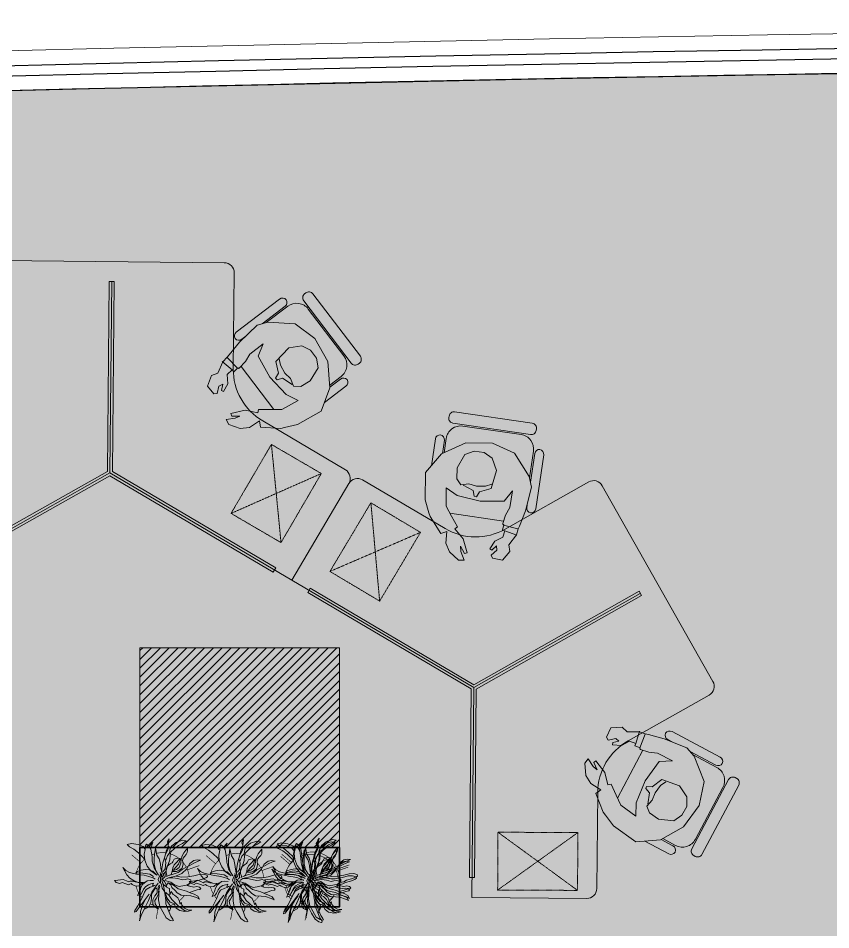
# Model space of a CAD drawing. Header units: millimetres. Extents: x 263321 to 2483465, y 33647 to 614421.
# Drawn here: x 2382788 to 2386855, y 423271 to 427832 of the extents above; entities that cross this region are included whole.
import ezdxf

# ---------------------------------------------------------------- set-up
doc = ezdxf.new("R2010")
doc.units = ezdxf.units.MM
doc.linetypes.add('HIDDEN2', pattern=[0.1875, 0.125, -0.0625])
for name, color, linetype, lineweight in [('A-INDOOR PLANTS', 84, 'Continuous', 5), ('A-PLAN-COLUMN', 3, 'Continuous', 0), ('A-PLAN-RCC-HATCH', 8, 'Continuous', 13), ('A-PLAN-THIN', 251, 'Continuous', 15), ('AI-FURN', 7, 'Continuous', 20), ('FURNITURE', 30, 'Continuous', 5), ('FURNIURE', 33, 'Continuous', 35), ('TOA-FL-CPT-1', 8, 'Continuous', 5)]:
    doc.layers.add(name, color=color, linetype=linetype, lineweight=lineweight)
doc.layers.add('A-PLAN -GLASS FRAME', color=4, linetype='Continuous')
doc.layers.add('FLOORING TOA', color=7, linetype='Continuous')

# ---------------------------------------------------------------- blocks, each defined once
blk = doc.blocks.new('PLANT_10')
at = {"layer": 'A-INDOOR PLANTS', "linetype": 'ByBlock', "lineweight": -2}
for p, q in [((13669.84, 7934.37), (13670.24, 7933.69)), ((13670, 7933.37), (13669.84, 7934.37)), ((13664.3, 7933.64), (13665.55, 7933.86)), ((13665.52, 7932.8), (13664.3, 7933.64)), ((13666.85, 7932.15), (13665.52, 7932.8)), ((13665.55, 7933.86), (13667.57, 7933.17)), ((13668.06, 7931.25), (13666.85, 7932.15)), ((13667.57, 7933.17), (13668.91, 7932.09)), ((13668.91, 7932.09), (13669.44, 7931.17)), ((13669.92, 7931.93), (13670.2, 7930.88)), ((13670.17, 7931.75), (13670, 7933.37)), ((13670.38, 7933.32), (13670.09, 7932.38)), ((13670.71, 7930.64), (13670.17, 7931.75)), ((13670.24, 7933.69), (13670.38, 7933.32)), ((13675.61, 7931.79), (13675.07, 7933.15)), ((13675.07, 7933.15), (13675.52, 7932.79)), ((13675.52, 7932.79), (13676.24, 7931.75)), ((13675.74, 7931.48), (13675.61, 7931.79)), ((13676.35, 7932.06), (13675.7, 7930.98)), ((13677.08, 7932.65), (13676.35, 7932.06)), ((13677.47, 7932.1), (13677.08, 7932.65)), ((13677.51, 7930.91), (13677.47, 7932.1)), ((13677.63, 7931.1), (13678.23, 7931.81)), ((13678.23, 7931.81), (13679.84, 7932.55)), ((13679.84, 7932.55), (13681.95, 7932.8)), ((13682.61, 7931.75), (13681.13, 7930.96)), ((13681.95, 7932.8), (13683.34, 7932.46)), ((13683.34, 7932.46), (13682.61, 7931.75)), ((13663.89, 7930.62), (13663.94, 7931.25)), ((13663.98, 7929.88), (13663.89, 7930.62)), ((13663.94, 7931.25), (13664.46, 7930.64)), ((13664.31, 7929.26), (13663.98, 7929.88)), ((13664.83, 7928.65), (13664.31, 7929.26)), ((13664.46, 7930.64), (13665.11, 7929.79)), ((13665.28, 7928.1), (13664.83, 7928.65)), ((13665.11, 7929.79), (13665.57, 7928.86)), ((13665.57, 7928.86), (13665.92, 7927.75)), ((13669.22, 7930.1), (13668.06, 7931.25)), ((13669.5, 7929.11), (13669.22, 7930.1)), ((13669.44, 7931.17), (13669.67, 7929.74)), ((13669.61, 7927.61), (13669.5, 7929.11)), ((13669.67, 7929.74), (13670.38, 7928.94)), ((13670.2, 7930.88), (13670.87, 7929.52)), ((13670.38, 7928.94), (13670.87, 7927.46)), ((13671.34, 7928.22), (13670.71, 7930.64)), ((13673.75, 7929.11), (13672.98, 7927.9)), ((13674.25, 7931.31), (13673.75, 7929.11)), ((13674.5, 7929.32), (13674.25, 7931.31)), ((13674.66, 7928.01), (13674.5, 7929.32)), ((13675.33, 7928.59), (13675.25, 7927.09)), ((13675.7, 7930.98), (13675.33, 7928.59)), ((13677.81, 7929.36), (13677.51, 7930.91)), ((13677.68, 7927.48), (13677.81, 7929.36)), ((13679.73, 7929.85), (13678.15, 7928.3)), ((13681.13, 7930.96), (13679.73, 7929.85)), ((13660.8, 7927.59), (13659.68, 7927.43)), ((13659.68, 7927.43), (13660.5, 7927.14)), ((13660.5, 7927.14), (13661.89, 7926.5)), ((13661.87, 7927.37), (13660.8, 7927.59)), ((13663.15, 7926.41), (13661.87, 7927.37)), ((13661.89, 7926.5), (13663.36, 7925.67)), ((13664.14, 7924.69), (13663.15, 7926.41)), ((13665.49, 7927.36), (13665.28, 7928.1)), ((13665.34, 7926.29), (13665.49, 7927.36)), ((13665.63, 7924.92), (13665.34, 7926.29)), ((13665.92, 7927.75), (13666.08, 7926.44)), ((13666.08, 7926.44), (13666.56, 7925.08)), ((13666.78, 7926.15), (13666.1, 7928.13)), ((13666.41, 7927.95), (13667.1, 7928.09)), ((13666.55, 7927.7), (13666.41, 7927.95)), ((13667.52, 7926.61), (13666.55, 7927.7)), ((13667.75, 7925.11), (13666.78, 7926.15)), ((13667.1, 7928.09), (13668.23, 7927.82)), ((13668.16, 7925.94), (13667.52, 7926.61)), ((13668.63, 7925.01), (13668.16, 7925.94)), ((13668.23, 7927.82), (13668.63, 7926.95)), ((13668.63, 7926.95), (13668.89, 7926.59)), ((13668.89, 7926.59), (13669.47, 7926.23)), ((13669.47, 7926.23), (13670.42, 7925.51)), ((13670.3, 7925.56), (13669.61, 7927.61)), ((13670.91, 7923.83), (13670.3, 7925.56)), ((13671.22, 7927.97), (13670.89, 7926.71)), ((13670.89, 7926.71), (13671.08, 7924.65)), ((13671.83, 7926.61), (13671.34, 7928.22)), ((13672.14, 7924.62), (13671.83, 7926.61)), ((13672.59, 7926.26), (13672.45, 7924.82)), ((13672.98, 7927.9), (13672.59, 7926.26)), ((13674.15, 7924.18), (13674.66, 7926.07)), ((13674.66, 7926.07), (13674.66, 7928.01)), ((13675.25, 7927.09), (13674.69, 7924.95)), ((13675.72, 7924.04), (13676.86, 7925.51)), ((13676.86, 7925.51), (13677.68, 7927.48)), ((13678.15, 7928.3), (13677.74, 7927.54)), ((13657.58, 7922.61), (13657.47, 7922.11)), ((13658.75, 7922.96), (13657.58, 7922.61)), ((13660.13, 7922.88), (13658.75, 7922.96)), ((13661.89, 7922.37), (13660.13, 7922.88)), ((13663.93, 7925.43), (13665.64, 7924.49)), ((13665.68, 7923.17), (13664.14, 7924.69)), ((13666.59, 7924.2), (13665.63, 7924.92)), ((13665.64, 7924.49), (13666.92, 7923.46)), ((13667.77, 7922.3), (13665.68, 7923.17)), ((13666.56, 7925.08), (13667.46, 7924.48)), ((13667.48, 7923.79), (13666.59, 7924.2)), ((13666.92, 7923.46), (13668.56, 7922.95)), ((13667.46, 7924.48), (13668.78, 7924.02)), ((13668.73, 7923.83), (13667.48, 7923.79)), ((13668.46, 7924.26), (13667.75, 7925.11)), ((13668.56, 7922.95), (13670.21, 7922.37)), ((13668.78, 7924.21), (13668.63, 7925.01)), ((13669.19, 7922.84), (13668.78, 7924.21)), ((13670.21, 7922.37), (13669.19, 7922.84)), ((13670.42, 7925.51), (13670.77, 7924.58)), ((13670.8, 7923.45), (13670.51, 7922.57)), ((13670.77, 7924.58), (13670.8, 7923.45)), ((13671.43, 7923.29), (13670.91, 7923.83)), ((13671.08, 7924.65), (13671.73, 7923.79)), ((13671.13, 7922.84), (13671.09, 7922.15)), ((13671.18, 7923.34), (13671.13, 7922.84)), ((13671.62, 7923.1), (13671.18, 7923.34)), ((13671.64, 7922.67), (13671.62, 7923.1)), ((13672.22, 7921.87), (13671.64, 7922.67)), ((13672.06, 7923.18), (13672.14, 7924.62)), ((13672.41, 7921.94), (13672.06, 7923.18)), ((13672.45, 7924.82), (13672.17, 7923.5)), ((13672.39, 7922.69), (13672.67, 7923.45)), ((13672.6, 7921.76), (13672.39, 7922.69)), ((13672.5, 7923.07), (13672.96, 7922.33)), ((13674.69, 7924.95), (13673.26, 7922.65)), ((13673.26, 7922.65), (13674.15, 7924.18)), ((13673.83, 7922.61), (13675.72, 7924.04)), ((13675.1, 7923.9), (13673.83, 7922.61)), ((13674.9, 7922.2), (13676.06, 7922.99)), ((13676.27, 7924.31), (13675.1, 7923.9)), ((13676.06, 7922.99), (13678.3, 7923.31)), ((13677.52, 7924.47), (13676.27, 7924.31)), ((13677.83, 7922.6), (13676.34, 7922.25)), ((13678.84, 7924.26), (13677.52, 7924.47)), ((13679.32, 7922.77), (13677.83, 7922.6)), ((13678.3, 7923.31), (13680.55, 7923.37)), ((13680.16, 7923.8), (13678.84, 7924.26)), ((13681.24, 7923.21), (13679.32, 7922.77)), ((13680.55, 7923.37), (13680.16, 7923.8)), ((13682.55, 7923.5), (13681.24, 7923.21)), ((13682.48, 7921.62), (13683.45, 7922.71)), ((13683.72, 7924.1), (13682.55, 7923.5)), ((13683.45, 7922.71), (13684.69, 7925.06)), ((13684.69, 7925.06), (13683.72, 7924.1)), ((13657.47, 7922.11), (13657.98, 7921.75)), ((13657.98, 7921.75), (13659.37, 7921.23)), ((13659.37, 7921.23), (13661.01, 7920.78)), ((13661.01, 7920.78), (13661.83, 7920.31)), ((13661.83, 7920.31), (13663.03, 7920.03)), ((13663.84, 7922.05), (13661.89, 7922.37)), ((13663.8, 7921.43), (13662.81, 7921.09)), ((13662.81, 7921.09), (13662.83, 7920.27)), ((13662.83, 7920.27), (13663.86, 7919.55)), ((13664.68, 7921.27), (13663.8, 7921.43)), ((13665.78, 7921.99), (13663.84, 7922.05)), ((13665.62, 7921.11), (13664.68, 7921.27)), ((13667.05, 7921.53), (13665.62, 7921.11)), ((13667.58, 7922.29), (13665.78, 7921.99)), ((13668.6, 7921.76), (13667.05, 7921.53)), ((13669.6, 7921.92), (13667.77, 7922.3)), ((13668.04, 7919.49), (13669.27, 7920.34)), ((13669.16, 7919.84), (13668.12, 7919.18)), ((13670.04, 7921.8), (13668.6, 7921.76)), ((13670.21, 7920.25), (13669.16, 7919.84)), ((13669.27, 7920.34), (13670.76, 7920.76)), ((13669.3, 7919.47), (13669.66, 7919.79)), ((13669.66, 7919.79), (13670.28, 7920)), ((13671.05, 7921.21), (13670.04, 7921.8)), ((13670.28, 7920), (13670.74, 7919.32)), ((13670.51, 7922.57), (13670.59, 7922.07)), ((13670.76, 7920.76), (13671.63, 7920.91)), ((13671.26, 7920.59), (13670.79, 7919.64)), ((13671.09, 7922.15), (13671.48, 7921.72)), ((13671.81, 7921.11), (13671.26, 7920.59)), ((13671.48, 7921.72), (13671.99, 7921.43)), ((13671.48, 7919.53), (13671.96, 7920.24)), ((13672.13, 7920.93), (13671.68, 7919.17)), ((13672.23, 7921.5), (13671.81, 7921.11)), ((13671.96, 7920.24), (13672.13, 7920.93)), ((13671.99, 7921.43), (13672.23, 7921.5)), ((13672.41, 7919.94), (13672.07, 7918.49)), ((13672.59, 7920.01), (13672.63, 7920.7)), ((13673.08, 7920.52), (13672.59, 7920.01)), ((13672.59, 7920.01), (13672.59, 7920.01)), ((13672.63, 7920.7), (13672.6, 7921.76)), ((13672.96, 7922.33), (13673.37, 7921.28)), ((13673.37, 7921.28), (13673.08, 7920.52)), ((13673.34, 7920.09), (13674.25, 7918.87)), ((13674.98, 7921.77), (13674.36, 7921.37)), ((13675.88, 7920.92), (13674.81, 7920.89)), ((13674.84, 7920.01), (13675.66, 7919.79)), ((13675.18, 7919.27), (13674.84, 7920.01)), ((13676.34, 7922.25), (13674.98, 7921.77)), ((13675.66, 7919.79), (13676.48, 7919.5)), ((13676.88, 7920.82), (13675.88, 7920.92)), ((13677.71, 7920.16), (13676.88, 7920.82)), ((13677.64, 7920.41), (13678.21, 7920.24)), ((13678.35, 7919.62), (13677.71, 7920.16)), ((13678.21, 7920.24), (13679.71, 7920.28)), ((13678.4, 7920.12), (13679.43, 7919.21)), ((13679.71, 7920.28), (13681.07, 7920.83)), ((13680.7, 7920.44), (13679.83, 7920.29)), ((13681.63, 7920.72), (13680.7, 7920.44)), ((13681.07, 7920.83), (13682.48, 7921.62)), ((13682.32, 7920.68), (13681.63, 7920.72)), ((13681.67, 7919.59), (13682.09, 7919.92)), ((13682.09, 7919.92), (13682.86, 7919.5)), ((13682.83, 7920.44), (13682.32, 7920.68)), ((13683.57, 7920.84), (13682.83, 7920.44)), ((13682.86, 7919.5), (13683.72, 7919.84)), ((13684.62, 7921.25), (13683.57, 7920.84)), ((13683.72, 7919.84), (13684.96, 7920.26)), ((13685.5, 7921.09), (13684.62, 7921.25)), ((13684.96, 7920.26), (13685.72, 7919.9)), ((13686.31, 7920.99), (13685.5, 7921.09)), ((13685.72, 7919.9), (13686.83, 7920.31)), ((13687.38, 7920.89), (13686.31, 7920.99)), ((13686.83, 7920.31), (13687.38, 7920.89)), ((13660.07, 7918.81), (13659.64, 7918.36)), ((13659.64, 7918.36), (13659.9, 7918.06)), ((13659.9, 7918.06), (13660.84, 7917.9)), ((13660.87, 7918.96), (13660.07, 7918.81)), ((13660.84, 7917.9), (13662.11, 7917.44)), ((13661.88, 7918.81), (13660.87, 7918.96)), ((13663.06, 7916.97), (13661.76, 7916.49)), ((13663.31, 7919.04), (13661.88, 7918.81)), ((13662.11, 7917.44), (13663.3, 7917.1)), ((13664.23, 7917.5), (13663.06, 7916.97)), ((13664.11, 7919.31), (13663.31, 7919.04)), ((13663.86, 7919.55), (13664.86, 7919.27)), ((13665.78, 7917.92), (13664.23, 7917.5)), ((13664.86, 7919.27), (13666.62, 7918.95)), ((13666.96, 7918.21), (13665.78, 7917.92)), ((13665.96, 7916.24), (13667.18, 7916.97)), ((13666.62, 7918.95), (13668.04, 7919.49)), ((13668.12, 7919.18), (13666.96, 7918.21)), ((13667.18, 7916.97), (13667.91, 7917.68)), ((13667.91, 7917.68), (13668.95, 7918.64)), ((13669.17, 7917.34), (13668.57, 7916.44)), ((13668.95, 7918.64), (13669.3, 7919.47)), ((13669.64, 7916.29), (13669.17, 7917.34)), ((13669.7, 7918.36), (13669.64, 7916.29)), ((13670.51, 7918.69), (13669.7, 7918.36)), ((13670.99, 7917.21), (13669.83, 7916.11)), ((13670.74, 7919.32), (13670.51, 7918.69)), ((13671, 7916.83), (13670.66, 7915.76)), ((13670.79, 7919.64), (13670.87, 7919.02)), ((13670.87, 7919.02), (13671.48, 7919.53)), ((13671.3, 7917.34), (13671.14, 7916.21)), ((13672.07, 7918.49), (13671.3, 7917.34)), ((13671.68, 7919.17), (13671.35, 7917.59)), ((13672.8, 7919.26), (13673.05, 7919.46)), ((13673.23, 7917.34), (13672.81, 7919.14)), ((13673.05, 7919.46), (13673.38, 7918.65)), ((13673.38, 7918.65), (13673.05, 7917.27)), ((13673.05, 7917.27), (13673.39, 7916.28)), ((13673.14, 7916.33), (13673.23, 7917.34)), ((13673.62, 7916.97), (13673.65, 7918.1)), ((13674.46, 7916), (13673.62, 7916.97)), ((13673.65, 7918.1), (13674.07, 7918.55)), ((13674.07, 7918.55), (13674.59, 7917.88)), ((13674.25, 7918.87), (13675.37, 7917.15)), ((13674.36, 7919.37), (13675.18, 7919.27)), ((13675.06, 7918.96), (13674.36, 7919.37)), ((13674.59, 7917.88), (13675.45, 7916.53)), ((13675.88, 7918.73), (13675.06, 7918.96)), ((13675.37, 7917.15), (13676.51, 7914.43)), ((13677.21, 7918.02), (13675.88, 7918.73)), ((13676.48, 7919.5), (13677.37, 7919.03)), ((13677.74, 7917.16), (13677.21, 7918.02)), ((13677.37, 7919.03), (13678.02, 7918.11)), ((13678.55, 7915.31), (13677.74, 7917.16)), ((13678.02, 7918.11), (13678.55, 7917.12)), ((13678.88, 7918.7), (13678.35, 7919.62)), ((13678.55, 7917.12), (13678.95, 7916.45)), ((13679.16, 7917.64), (13678.88, 7918.7)), ((13679.63, 7916.72), (13679.16, 7917.64)), ((13679.43, 7919.21), (13680.56, 7919.12)), ((13679.96, 7916.04), (13679.63, 7916.72)), ((13680.56, 7919.12), (13681.67, 7919.59)), ((13660.59, 7915.89), (13660, 7914.93)), ((13660, 7914.93), (13660.98, 7915.4)), ((13661.76, 7916.49), (13660.59, 7915.89)), ((13660.98, 7915.4), (13662.78, 7916.02)), ((13662.78, 7916.02), (13664.21, 7916.12)), ((13664.21, 7916.12), (13665.96, 7916.24)), ((13665.96, 7913.93), (13665.68, 7912.98)), ((13666.23, 7913.31), (13665.96, 7913.93)), ((13666.64, 7914.45), (13666.23, 7913.31)), ((13667.05, 7915.34), (13666.64, 7914.45)), ((13668.08, 7916.24), (13667.05, 7915.34)), ((13668.94, 7914.77), (13667.91, 7913.74)), ((13668.57, 7916.44), (13668.08, 7916.24)), ((13668.6, 7913.57), (13669.46, 7913.91)), ((13669.83, 7916.11), (13668.94, 7914.77)), ((13669.46, 7913.91), (13670.25, 7914.87)), ((13670.28, 7913.81), (13669.74, 7913.17)), ((13670.25, 7914.87), (13670.67, 7915.51)), ((13670.57, 7914.63), (13670.28, 7913.81)), ((13670.66, 7915.76), (13670.57, 7914.63)), ((13670.89, 7914.39), (13670.85, 7913.39)), ((13671.14, 7916.21), (13670.89, 7914.39)), ((13672.82, 7912.57), (13673.19, 7914.65)), ((13673.19, 7914.65), (13673.14, 7916.33)), ((13673.39, 7916.28), (13673.99, 7915.17)), ((13673.99, 7915.17), (13674.45, 7914.5)), ((13674.45, 7914.5), (13674.29, 7913.43)), ((13675.07, 7914.64), (13674.46, 7916)), ((13675.05, 7913.2), (13675.07, 7914.64)), ((13675.45, 7916.53), (13675.49, 7915.15)), ((13675.49, 7915.15), (13675.66, 7913.78)), ((13675.66, 7913.78), (13676.51, 7912.31)), ((13676.2, 7916.49), (13680.43, 7910.93)), ((13676.51, 7914.43), (13677.64, 7912.15)), ((13678.23, 7913.49), (13677.5, 7914.65)), ((13679.87, 7912.72), (13678.55, 7915.31)), ((13678.95, 7916.45), (13679.96, 7916.04)), ((13663.85, 7911.49), (13662.54, 7911.32)), ((13662.54, 7911.32), (13663.74, 7911.04)), ((13664.86, 7911.27), (13663.74, 7910.98)), ((13663.74, 7911.04), (13664.74, 7910.89)), ((13664.9, 7912.02), (13663.85, 7911.49)), ((13664.74, 7910.89), (13666.42, 7911.25)), ((13665.77, 7911.92), (13664.86, 7911.27)), ((13665.68, 7912.98), (13664.9, 7912.02)), ((13666.75, 7912.64), (13665.77, 7911.92)), ((13666.42, 7911.25), (13667.52, 7912.04)), ((13667.91, 7913.74), (13666.75, 7912.64)), ((13667.52, 7912.04), (13667.93, 7912.86)), ((13667.93, 7912.86), (13668.04, 7913.36)), ((13668.04, 7913.36), (13668.6, 7913.57)), ((13669.87, 7910.98), (13669.29, 7909.4)), ((13669.74, 7913.17), (13669.38, 7912.4)), ((13669.38, 7912.4), (13669.4, 7911.78)), ((13669.4, 7911.78), (13669.6, 7911.35)), ((13669.6, 7911.35), (13669.87, 7910.92)), ((13670.85, 7913.39), (13669.87, 7910.98)), ((13670.74, 7908.94), (13671.87, 7910.85)), ((13671.87, 7910.85), (13672.82, 7912.57)), ((13673.82, 7912.54), (13673.22, 7911.71)), ((13673.22, 7911.71), (13674.45, 7912.43)), ((13674.29, 7913.43), (13673.82, 7912.54)), ((13674.45, 7912.43), (13675.05, 7913.2)), ((13676.51, 7912.31), (13677.72, 7911.66)), ((13677.64, 7912.15), (13678.78, 7909.62)), ((13678.64, 7912.18), (13678.23, 7913.49)), ((13679.05, 7910.95), (13678.64, 7912.18)), ((13679.17, 7909.14), (13679.05, 7910.95)), ((13680.85, 7911.31), (13679.87, 7912.72)), ((13680.43, 7910.93), (13680.94, 7910.69)), ((13680.94, 7910.69), (13680.85, 7911.31)), ((13668.63, 7908.5), (13668.45, 7908.06)), ((13668.45, 7908.06), (13668.77, 7907.88)), ((13669.29, 7909.4), (13668.63, 7908.5)), ((13668.77, 7907.88), (13669.52, 7908.09)), ((13669.52, 7908.09), (13670.74, 7908.94)), ((13678.78, 7909.62), (13679.4, 7907.89)), ((13679.4, 7907.89), (13679.17, 7909.14))]:
    blk.add_line(p, q, dxfattribs=at)
at = {"layer": 'A-INDOOR PLANTS', "linetype": 'Continuous', "lineweight": 18, "ltscale": 0.5, "const_width": 0.2}
for points in [[(13669.4, 7929.47, 0.116285), (13665.96, 7927.44)], [(13673.88, 7929.67, 0.090884), (13670.74, 7929.78)], [(13675.42, 7929.17, 0.028901), (13674.47, 7929.51)], [(13665.42, 7926.87, 0.0574), (13664.3, 7925.23)], [(13680.37, 7923.57, 0.141213), (13677.8, 7927.66)], [(13664.08, 7924.79, 0.079562), (13663.34, 7922.14)], [(13663.38, 7919.89, 0.022707), (13663.53, 7919.11)], [(13680.68, 7920.44, 0.006998), (13680.7, 7920.68)], [(13679.57, 7916.84, 0.070954), (13680.47, 7919.13)], [(13664.86, 7916.17, 0.072973), (13666.59, 7914.33)], [(13677.6, 7914.49, 0.002611), (13677.67, 7914.55)], [(13678.52, 7915.38, 0.034437), (13679.25, 7916.33)], [(13668.08, 7913.38, 0.04589), (13669.56, 7912.79)], [(13672.77, 7912.48, 0.032284), (13673.88, 7912.65)], [(13674.83, 7912.92, 0.033376), (13675.9, 7913.37)]]:
    blk.add_lwpolyline(points, format="xyb", dxfattribs=at)
for points in [[(13678.83, 7926.57), (13681.9, 7929.19)], [(13663.9, 7924.37), (13660.1, 7925.72)], [(13673.27, 7912.54), (13674, 7908.57)]]:
    blk.add_lwpolyline(points, dxfattribs=at)
at = {"layer": 'A-INDOOR PLANTS', "linetype": 'Continuous', "lineweight": 18, "ltscale": 0.5}
blk.add_arc((13672, 7921.16), 8.71, 12.4792, 14.7067, dxfattribs=at)
blk = doc.blocks.new('Columns')
at = {"layer": 'A-PLAN-RCC-HATCH'}
h = blk.add_hatch(dxfattribs=at)
h.set_pattern_fill('ANSI31', color=256, scale=250, style=0)
h.set_pattern_definition([(45, (447397.9, -579762.232), (-22.0970869, 22.0970869), [])])
h.paths.add_polyline_path([(6839.7, 12537), (7839.7, 12537), (7839.7, 13537), (6839.7, 13537)])
at = {"layer": 'A-PLAN-COLUMN', "elevation": 0}
blk.add_lwpolyline([(6839.7, 12537), (7839.7, 12537), (7839.7, 13537), (6839.7, 13537)], close=True, dxfattribs=at)
blk = doc.blocks.new('JNGKM')
at = {"layer": 'FURNITURE', "color": 18, "lineweight": 0, "ltscale": 5, "true_color": 0x000000}
for p, q in [((1183438.3, 496179.4), (1183049.2, 496232.7)), ((1183098.8, 496218.9), (1183390.5, 496179)), ((1182961.8, 496153), (1182943.4, 496018.8)), ((1182997.6, 496080.9), (1183006.7, 496146.9)), ((1183006.2, 496084.8), (1183015.9, 496156)), ((1184445.8, 494462.4, 0), (1184264.8, 494113.8, 0)), ((1184282.2, 494162.3, 0), (1184417.8, 494423.5, 0)), ((1184149.3, 494088.4, 0), (1184029.1, 494150.8, 0)), ((1184111.1, 494159.3, 0), (1184170.2, 494128.6, 0)), ((1184119.2, 494164, 0), (1184183, 494130.9, 0))]:
    blk.add_line(p, q, dxfattribs=at)
at = {"layer": 'FURNITURE', "color": 18, "lineweight": 0, "true_color": 0x000000}
for p, q in [((1182993.8, 496079.2, 0), (1183114.9, 496134.5, 0)), ((1183114.9, 496134.5, 0), (1183247.3, 496134.6, 0)), ((1183247.3, 496134.6, 0), (1183358.7, 496086.1, 0)), ((1182914.6, 495984.5, 0), (1182993.8, 496079.2, 0)), ((1183358.7, 496086.1, 0), (1183433.3, 495970.1, 0)), ((1182913.4, 495847.7, 0), (1182914.6, 495984.5, 0)), ((1183433.3, 495970.1, 0), (1183445.8, 495916.7, 0)), ((1183073.9, 495872, 0), (1183017.8, 495909, 0)), ((1183017.8, 495909, 0), (1183018.5, 495816.5, 0)), ((1183445.8, 495916.7, 0), (1183415.5, 495797.3, 0)), ((1183189.4, 495843.4, 0), (1183073.9, 495872, 0)), ((1183349.9, 495896.9, 0), (1183337.2, 495813.5, 0)), ((1182933, 495783.4, 0), (1182913.4, 495847.7, 0)), ((1183046, 495767.9, 0), (1183018.5, 495816.5, 0)), ((1183308.5, 495844.5, 0), (1183189.4, 495843.4, 0)), ((1182938.6, 495765.3, 0), (1182933, 495783.4, 0)), ((1183303.1, 495732.7, 0), (1183316.5, 495775.7, 0)), ((1183337.2, 495813.5, 0), (1183316.5, 495775.7, 0)), ((1183386.3, 495721.3, 0), (1183415.5, 495797.3, 0)), ((1182993.6, 495680, 0), (1182938.6, 495765.3, 0)), ((1183046, 495767.9, 0), (1183076.2, 495714.6, 0)), ((1183301.5, 495699.6, 0), (1183308.8, 495727.5, 0)), ((1183302.8, 495728.9, 0), (1183303.1, 495733.4, 0)), ((1183308.8, 495727.5, 0), (1183302.8, 495728.9, 0)), ((1183023.8, 495690.5, 0), (1182993.6, 495680, 0)), ((1183019.3, 495631.7, 0), (1183023.8, 495690.5, 0)), ((1183076.2, 495714.6, 0), (1183063.6, 495703.8, 0)), ((1183063.6, 495703.8, 0), (1183104.9, 495654.9, 0)), ((1183313.4, 495696.8, 0), (1183301.5, 495699.6, 0)), ((1183304.6, 495664.8, 0), (1183313.4, 495696.8, 0)), ((1183380.7, 495706.6, 0), (1183371.7, 495676.6, 0)), ((1183386.3, 495721.3, 0), (1183380.7, 495706.6, 0)), ((1183104.9, 495654.9, 0), (1183126.7, 495584.8, 0)), ((1183239.7, 495606.5, 0), (1183263.6, 495643.7, 0)), ((1183263.6, 495643.7, 0), (1183304.6, 495664.8, 0)), ((1183371.7, 495676.6, 0), (1183335.2, 495626.7, 0)), ((1183037.4, 495588.4, 0), (1183019.3, 495631.7, 0)), ((1183084, 495547.9, 0), (1183037.4, 495588.4, 0)), ((1183113.3, 495581.7, 0), (1183092.7, 495617, 0)), ((1183092.7, 495617, 0), (1183094.9, 495591.7, 0)), ((1183094.9, 495591.7, 0), (1183112.4, 495548.5, 0)), ((1183250, 495599.7, 0), (1183239.7, 495606.5, 0)), ((1183246.4, 495574.1, 0), (1183275.3, 495600, 0)), ((1183273.4, 495621.2, 0), (1183250, 495599.7, 0)), ((1183275.3, 495600, 0), (1183273.4, 495621.2, 0)), ((1183340.1, 495594, 0), (1183303.1, 495549.9, 0)), ((1183335.2, 495626.7, 0), (1183340.1, 495594, 0)), ((1183112.4, 495548.5, 0), (1183084, 495547.9, 0)), ((1183126.7, 495584.8, 0), (1183113.3, 495581.7, 0)), ((1183253.6, 495559.1, 0), (1183246.4, 495574.1, 0)), ((1183303.1, 495549.9, 0), (1183253.6, 495559.1, 0)), ((1183853.6, 494715.2, 0), (1183832.6, 494669.4, 0)), ((1183911, 494719.9, 0), (1183853.6, 494715.2, 0)), ((1183934.9, 494697.1, 0), (1183911, 494719.9, 0)), ((1183996.7, 494698, 0), (1183934.9, 494697.1, 0)), ((1184026.4, 494688.1, 0), (1183996.7, 494698, 0)), ((1184041.7, 494684.2, 0), (1184026.4, 494688.1, 0)), ((1184041.7, 494684.2, 0), (1184120.5, 494664.2, 0)), ((1183832.6, 494669.4, 0), (1183840.7, 494654.9, 0)), ((1183840.7, 494654.9, 0), (1183878.5, 494663.6, 0)), ((1183863.6, 494643.1, 0), (1183863.3, 494630.7, 0)), ((1183863.3, 494630.7, 0), (1183907.5, 494628.8, 0)), ((1183894.7, 494649.8, 0), (1183863.6, 494643.1, 0)), ((1183878.5, 494663.6, 0), (1183894.7, 494649.8, 0)), ((1183907.5, 494628.8, 0), (1183948.4, 494650, 0)), ((1183948.4, 494650, 0), (1183979.5, 494638.9, 0)), ((1183979.5, 494638.9, 0), (1183975, 494627.5, 0)), ((1184235.6, 494620, 0), (1184120.5, 494664.2, 0)), ((1183975, 494627.5, 0), (1184001.9, 494617.3, 0)), ((1184001.9, 494617.3, 0), (1183999.7, 494611.6, 0)), ((1183999.7, 494611.6, 0), (1184003.6, 494609.3, 0)), ((1184002.9, 494609.7, 0), (1184045.8, 494595.8, 0)), ((1184088.6, 494590.9, 0), (1184045.8, 494595.8, 0)), ((1184164, 494553.2, 0), (1184088.6, 494590.9, 0)), ((1184271.9, 494579, 0), (1184235.6, 494620, 0)), ((1183742.5, 494560.2, 0), (1183725.6, 494537.4, 0)), ((1183767.7, 494521, 0), (1183742.5, 494560.2, 0)), ((1183780.4, 494550.9, 0), (1183770.1, 494541.8, 0)), ((1183770.1, 494541.8, 0), (1183787.1, 494504.6, 0)), ((1183825, 494492.7, 0), (1183780.4, 494550.9, 0)), ((1184097.3, 494549.6, 0), (1184027.7, 494453, 0)), ((1184323.6, 494451.2, 0), (1184271.9, 494579, 0)), ((1183725.6, 494537.4, 0), (1183731.7, 494475.9, 0)), ((1183787.1, 494504.6, 0), (1183767.7, 494521, 0)), ((1183841.1, 494430.7, 0), (1183825, 494492.7, 0)), ((1183731.7, 494475.9, 0), (1183756.7, 494436.2, 0)), ((1184027.7, 494453, 0), (1183984.5, 494342.1, 0)), ((1184299, 494332.2), (1184323.6, 494451.2, 0)), ((1183756.7, 494436.2, 0), (1183807.4, 494405.9, 0)), ((1183807.4, 494405.9, 0), (1183781.4, 494387.3, 0)), ((1183857.3, 494434.8, 0), (1183841.1, 494430.7, 0)), ((1183883.4, 494379.4, 0), (1183857.3, 494434.8, 0)), ((1183781.4, 494387.3, 0), (1183819.2, 494293.2, 0)), ((1183883.4, 494379.4, 0), (1183907.2, 494328.9, 0)), ((1183982.3, 494275, 0), (1183907.2, 494328.9, 0)), ((1183984.5, 494342.1, 0), (1183982.3, 494275, 0)), ((1184222.5, 494224.1, 0), (1184299, 494332.2)), ((1183819.2, 494293.2, 0), (1183830.8, 494278.2, 0)), ((1183830.8, 494278.2, 0), (1183872, 494225.1, 0)), ((1183872, 494225.1, 0), (1183984.5, 494147.1, 0)), ((1184107.5, 494157.2, 0), (1184222.5, 494224.1, 0)), ((1183984.5, 494147.1, 0), (1184107.5, 494157.2, 0))]:
    blk.add_line(p, q, dxfattribs=at)
at = {"layer": 'FURNITURE', "color": 18, "true_color": 0x000000}
for p, q in [((1182250.1, 495439.3), (1182531.2, 495926.5)), ((1183015.4, 495704.9), (1182599.5, 495944.8)), ((1183315.5, 495705), (1183731.2, 495945.3)), ((1184362.6, 494953.2), (1183799.5, 495927.1)), ((1183940.9, 494651.6), (1184344.3, 494884.8)), ((1183791.2, 493911.2), (1183791, 494391.7)), ((1183741.3, 493861.2), (1183166.3, 493860.9))]:
    blk.add_line(p, q, dxfattribs=at)
at = {"layer": 'FURNITURE', "color": 18, "linetype": 'HIDDEN2', "lineweight": 0, "ltscale": 0.3, "true_color": 0x000000}
for p, q in [((1182642.2, 495830.6), (1182690.7, 495339.1)), ((1182440.6, 495485.1), (1182891.8, 495684.9)), ((1183695.1, 493901), (1183293.4, 494188.4)), ((1183295.1, 493898.9), (1183693.4, 494190.1))]:
    blk.add_line(p, q, dxfattribs=at)
at = {"layer": 'FURNITURE', "color": 18, "ltscale": 5, "true_color": 0x000000}
for p, q in [((1183165.8, 494910.9), (1182250.1, 495439.3)), ((1182330.5, 495378.5), (1182343, 495400.2)), ((1183153.3, 494903.7), (1182330.5, 495378.5)), ((1183165.8, 494925.4), (1182343, 495400.2)), ((1183165.8, 494925.4), (1183988.2, 495400.9)), ((1183165.8, 494910.9), (1183994.5, 495390.1)), ((1183178.3, 494903.7), (1184000.7, 495379.2)), ((1183988.2, 495400.9), (1184000.7, 495379.2)), ((1183153.7, 493960.9), (1183153.3, 494903.7)), ((1183166.3, 493860.9), (1183165.8, 494910.9)), ((1183178.7, 493961), (1183178.3, 494903.7)), ((1183178.7, 493961), (1183153.7, 493960.9))]:
    blk.add_line(p, q, dxfattribs=at)
blk.add_lwpolyline([(1183446.1, 496236.2), (1183057, 496289.5, 0.414214), (1183029.4, 496268.5), (1183028.2, 496260.3, 0.414214), (1183049.2, 496232.7), (1183438.3, 496179.4, 0.414214), (1183465.9, 496200.3), (1183467.1, 496208.6, 0.414214)], format="xyb", close=True, dxfattribs=at)
for points in [[(1183435.1, 495962.4), (1183453.4, 496096.1, 0.414214), (1183390.5, 496179), (1183098.8, 496218.9, 0.414214), (1183015.9, 496156), (1183006.2, 496084.8)], [(1182997.6, 496080.9), (1183006.7, 496146.9, 0.392119), (1182987.5, 496174.2, 0.392119), (1182961.8, 496153), (1182943.4, 496018.8)], [(1183426.2, 495839.6), (1183422.8, 495814.8, 0.392119), (1183442, 495787.5, 0.392119), (1183467.7, 495808.6), (1183504.7, 496078.6, 0.392119), (1183485.6, 496105.9, 0.392119), (1183459.8, 496084.8), (1183440.1, 495940.9)]]:
    blk.add_lwpolyline(points, format="xyb", dxfattribs=at)
at = {"layer": 'FURNITURE', "color": 18, "lineweight": 0, "true_color": 0x000000, "elevation": 0}
for points in [[(1183245.9, 495930.3), (1183215.7, 495919.4), (1183169.1, 495919.3), (1183131.7, 495929.5), (1183091.7, 495924.9), (1183071.4, 495955), (1183072.9, 496009.8), (1183109.6, 496077.1), (1183156.9, 496094.1), (1183206.9, 496087.3), (1183246.3, 496060.4), (1183269.1, 495998.5), (1183243, 495908.2), (1183185.2, 495890.5), (1183169.7, 495866.1), (1183159.3, 495869), (1183153, 495896.4), (1183102.8, 495922.6)], [(1183308.5, 495844.5), (1183349.9, 495896.9)], [(1183307, 495725.4), (1183378.8, 495706.5)], [(1183313.4, 495696.8), (1183373.8, 495674.9)], [(1183979.5, 494638.9), (1183996.5, 494700.8)], [(1183999.2, 494617.1), (1184025.2, 494686.6)], [(1184097.3, 494549.6), (1184164, 494553.2)], [(1184131.3, 494448.9), (1184105, 494430.6), (1184078, 494392.5), (1184064.8, 494356.2), (1184037.9, 494326.1), (1184050.8, 494292.2), (1184096.4, 494261.8), (1184172.6, 494252.9), (1184213.8, 494281.8), (1184237, 494326.5), (1184237.8, 494374.2), (1184200.5, 494428.6), (1184111.6, 494459.4), (1184063.8, 494422.3), (1184034.9, 494423.7), (1184031.3, 494413.6), (1184050, 494392.7), (1184042.5, 494336.5)]]:
    blk.add_lwpolyline(points, dxfattribs=at)
at = {"layer": 'FURNITURE', "color": 18, "linetype": 'HIDDEN2', "lineweight": 0, "ltscale": 0.3, "true_color": 0x000000}
for points in [[(1182642.2, 495830.6), (1182891.8, 495684.9), (1182690.7, 495339.1), (1182440.6, 495485.1)], [(1183695.1, 493901), (1183693.4, 494190.1), (1183293.4, 494188.4), (1183295.1, 493898.9)]]:
    blk.add_lwpolyline(points, close=True, dxfattribs=at)
at = {"layer": 'FURNITURE', "color": 18, "ltscale": 5, "true_color": 0x000000}
blk.add_lwpolyline([(1183038.3, 495781.6), (1183306.8, 495744.8)], dxfattribs=at)
at = {"layer": 'FURNITURE', "color": 18, "ltscale": 5, "true_color": 0x000000, "elevation": 0}
for points in [[(1184161.3, 494648.6), (1184139.1, 494660.1, -0.392119), (1184127.8, 494691.5, -0.392119), (1184160, 494700.3), (1184401.8, 494574.8, -0.392119), (1184413.1, 494543.4, -0.392119), (1184380.9, 494534.5), (1184252, 494601.5)], [(1184266.7, 494584.9), (1184386.4, 494522.8, -0.414214), (1184417.8, 494423.5), (1184282.2, 494162.3, -0.414214), (1184183, 494130.9), (1184119.2, 494164)], [(1184111.1, 494159.3), (1184170.2, 494128.6, -0.392119), (1184181.5, 494097.2, -0.392119), (1184149.3, 494088.4), (1184029.1, 494150.8)]]:
    blk.add_lwpolyline(points, format="xyb", dxfattribs=at)
blk.add_lwpolyline([(1183890.1, 494365.2), (1184014.9, 494605.8)], dxfattribs=at)
blk.add_lwpolyline([(1184496.7, 494436), (1184315.7, 494087.4, -0.414214), (1184282.6, 494076.9), (1184275.3, 494080.8, -0.414214), (1184264.8, 494113.8), (1184445.8, 494462.4, -0.414214), (1184478.8, 494472.9), (1184486.2, 494469, -0.414214)], format="xyb", close=True, dxfattribs=at)
at = {"layer": 'FURNITURE', "color": 18, "true_color": 0x000000}
for centre, radius, start, end in [((1183756.2, 495902.1), 50, 30.0356, 120.0356), ((1182574.5, 495901.5), 50, 60.0147, 150.0147), ((1183165.3, 495964.7), 300, 240.0147, 300.0356), ((1184319.3, 494928.1), 50, 300.0356, 30.0356), ((1184091, 494391.9), 300, 120.0356, 180.0252), ((1183741.2, 493911.2), 50, 270.0252, 0.0252)]:
    blk.add_arc(centre, radius, start, end, dxfattribs=at)

msp = doc.modelspace()

# ---------------------------------------------------------------- hatches: boundary and pattern name
at = {"layer": 'TOA-FL-CPT-1', "true_color": 0xc7c8ca}
h = msp.add_hatch(dxfattribs=at)
h.set_pattern_fill('AR-PARQ1', color=9, scale=3)
h.set_pattern_definition([(90, (90021.1, 24147), (-914.4, 914.4), [914.4, -914.4]), (90, (90173.5, 24147), (-914.4, 914.4), [914.4, -914.4]), (90, (90325.9, 24147), (-914.4, 914.4), [914.4, -914.4]), (90, (90478.3, 24147), (-914.4, 914.4), [914.4, -914.4]), (90, (90630.7, 24147), (-914.4, 914.4), [914.4, -914.4]), (90, (90783.1, 24147), (-914.4, 914.4), [914.4, -914.4]), (90, (90935.5, 24147), (-914.4, 914.4), [914.4, -914.4]), (0, (90021.1, 25061.4), (914.4, -914.4), [914.4, -914.4]), (0, (90021.1, 25213.8), (914.4, -914.4), [914.4, -914.4]), (0, (90021.1, 25366.2), (914.4, -914.4), [914.4, -914.4]), (0, (90021.1, 25518.6), (914.4, -914.4), [914.4, -914.4]), (0, (90021.1, 25671), (914.4, -914.4), [914.4, -914.4]), (0, (90021.1, 25823.4), (914.4, -914.4), [914.4, -914.4]), (0, (90021.1, 25975.8), (914.4, -914.4), [914.4, -914.4])])
edge = h.paths.add_edge_path()
edge.add_arc((2396128.727, -119195.432), 546828.493, 90.92532943, 95.29958843)
edge.add_line((2345621.769, 425295.567), (2345621.769, 409482.052))
edge.add_line((2345621.769, 409482.052), (2347129.201, 409481.857))
edge.add_arc((2347102.083, 408732.348), 750, 0, 87.9279, ccw=False)
edge.add_line((2347852.083, 408732.348), (2347852.23, 389991.103))
edge.add_line((2347852.23, 389991.103), (2342396.706, 389991.103))
edge.add_line((2342396.706, 389991.103), (2342397.172, 380682.159))
edge.add_line((2342397.172, 380682.159), (2351396.796, 380682.159))
edge.add_line((2351396.796, 380682.159), (2351396.796, 379682.052))
edge.add_line((2351396.796, 379682.052), (2350496.796, 379682.052))
edge.add_line((2350496.796, 379682.052), (2350496.796, 377891.004))
edge.add_arc((2372893.597, 61240.666), 317441.417, 85.95303216, 94.04581501, ccw=False)
edge.add_line((2395296.77, 377890.553), (2395296.77, 379682.052))
edge.add_line((2395296.77, 379682.052), (2394396.796, 379682.052))
edge.add_line((2394396.796, 379682.052), (2394396.796, 380682.052))
edge.add_line((2394396.796, 380682.052), (2405177.531, 380682.052))
edge.add_line((2405177.531, 380682.052), (2405177.531, 389182.052))
edge.add_line((2405177.531, 389182.052), (2406496.796, 389182.052))
edge.add_line((2406496.796, 389182.052), (2406496.796, 383082.052))
edge.add_line((2406496.796, 383082.052), (2408136.796, 383082.052))
edge.add_line((2408136.796, 383082.052), (2408136.796, 389182.052))
edge.add_line((2408136.796, 389182.052), (2413779.159, 389181.861))
edge.add_line((2413779.159, 389181.861), (2414010.251, 390682.052))
edge.add_line((2414010.251, 390682.052), (2405396.796, 390682.052))
edge.add_line((2405396.796, 390682.052), (2405396.796, 411581.926))
edge.add_line((2405396.796, 411581.926), (2403146.796, 411581.926))
edge.add_arc((2403146.796, 411881.926), 300, 180, 270, ccw=False)
edge.add_line((2402846.796, 411881.926), (2402846.796, 413382.052))
edge.add_arc((2403146.796, 413382.052), 300, 90, 180, ccw=False)
edge.add_line((2403146.796, 413682.052), (2417553.202, 413682.052))
edge.add_line((2417553.202, 413682.052), (2417799.7, 415282.257))
edge.add_line((2417799.7, 415282.257), (2411837.001, 415281.729))
edge.add_line((2411837.001, 415281.729), (2411837.001, 417657.174))
edge.add_line((2411837.001, 417657.174), (2416421.528, 417657.174))
edge.add_line((2416421.528, 417657.174), (2416421.528, 418657.174))
edge.add_line((2416421.528, 418657.174), (2411836.796, 418657.174))
edge.add_line((2411836.796, 418657.174), (2411836.796, 421262.052))
edge.add_line((2411836.796, 421262.052), (2410296.796, 421262.052))
edge.add_line((2410296.796, 421262.052), (2410296.796, 415281.575))
edge.add_line((2410296.796, 415281.575), (2402846.796, 415281.575))
edge.add_line((2402846.796, 415281.575), (2402846.796, 424532.052))
edge.add_line((2402846.796, 424532.052), (2402846.796, 424581.286))
edge.add_line((2402846.796, 424581.286), (2395396.796, 424582.052))
edge.add_line((2395396.796, 424582.052), (2395396.796, 423682.052))
edge.add_line((2395396.796, 423682.052), (2394396.796, 423682.052))
edge.add_line((2394396.796, 423682.052), (2394396.796, 424581.86))
edge.add_line((2394396.796, 424581.86), (2387296.514, 424582.052))
edge.add_line((2387296.514, 424582.052), (2387297.806, 427561.749))
h.paths.add_polyline_path([(2357571.796, 409582.052), (2403896.373, 409582.052), (2403899.547, 394952.31), (2375096.795, 394783.782), (2375096.795, 396862.052), (2373596.796, 396864.771), (2373596.796, 394782.052), (2369971.795, 394800.838), (2370046.875, 396862.052), (2368385.069, 396703.686), (2368471.796, 394819.625), (2357571.796, 394782.052)], flags=16)
h.paths.add_polyline_path([(2363596.796, 414832.306), (2384296.459, 414782.218), (2384296.434, 411581.926), (2384538.462, 411581.927), (2384538.462, 409582.052), (2378653.494, 409582.052), (2378650.056, 411581.898), (2363596.796, 411631.98)], flags=16)
h.paths.add_polyline_path([(2392707.043, 411682.849), (2384396.821, 411683.632), (2384396.821, 414782.218), (2392707.043, 414781.434)], flags=16)
h.paths.add_polyline_path([(2400346.796, 422010.357), (2401546.802, 422010.357), (2401546.802, 416210.358), (2400346.796, 416210.358)], flags=16)
h.paths.add_polyline_path([(2349453.189, 392877.837), (2349451.159, 392879.273), (2349451.159, 390061.804), (2349453.189, 390060.368)], flags=16)
h.paths.add_polyline_path([(2379396.791, 389980.182), (2384396.796, 389980.182), (2384396.796, 392980.182), (2379396.791, 392980.182)], flags=16)

# ---------------------------------------------------------------- linework, layer by layer
at = {"layer": 'A-PLAN -GLASS FRAME', "ltscale": 500, "elevation": 0}
msp.add_lwpolyline([(2408771.796, 424757.052), (2408821.796, 424757.052), (2408821.796, 427608.784, 0.0318811), (2339271.796, 424794.154), (2339271.796, 409657.052), (2339321.796, 409657.052), (2339321.796, 424749.629, -0.03183712), (2408771.796, 427559.438)], format="xyb", close=True, dxfattribs=at)
at = {"layer": 'A-PLAN-THIN', "elevation": 0}
msp.add_lwpolyline([(2408896.796, 424682.052), (2408896.796, 427682.052, 0.0319456), (2339196.796, 424861.717), (2339196.796, 409582.052), (2339396.796, 409582.052), (2339396.796, 424682.052, -0.03177259), (2408696.796, 427486.155)], format="xyb", dxfattribs=at)
at = {"layer": 'FLOORING TOA', "elevation": 0}
msp.add_lwpolyline([(2387297.806, 427561.749, 0.01908862), (2345621.769, 425295.567), (2345621.769, 409482.052), (2347129.201, 409481.857, -0.40366033), (2347852.083, 408732.348), (2347852.23, 389991.103), (2342396.706, 389991.103), (2342397.172, 380682.159), (2351396.796, 380682.159), (2351396.796, 379682.052), (2350496.796, 379682.052), (2350496.796, 377891.004, -0.03532611), (2395296.77, 377890.553)], format="xyb", dxfattribs=at)
at = {"layer": 'FURNIURE', "elevation": 0}
msp.add_lwpolyline([(2383396.796, 423682.052), (2384396.796, 423682.052), (2384396.796, 423385.864), (2383396.796, 423385.864)], close=True, dxfattribs=at)

# ---------------------------------------------------------------- block references
at = {"layer": 'A-PLAN-COLUMN'}
msp.add_blockref('Columns', (2376557.09, 411145.044), dxfattribs=at)
at = {"layer": 'AI-FURN', "xscale": -15.54487918698437, "yscale": 15.54487918698437, "zscale": 15.54487918698436}
for p in [(2596039.048, 300387.592), (2596411.635, 300383.754), (2596784.221, 300379.916), (2596789.643, 300391.015)]:
    msp.add_blockref('PLANT_10', p, dxfattribs=at)
at = {"layer": 'FURNITURE', "xscale": -1, "rotation": 299.4803183641648}
msp.add_blockref('JNGKM', (2534679.392, -847976.05, 0), dxfattribs=at)
at = {"layer": 'FURNITURE', "rotation": 359.4508342744592}
msp.add_blockref('JNGKM', (1197212.928, -59065.339, 0), dxfattribs=at)

doc.saveas('drawing.dxf')
